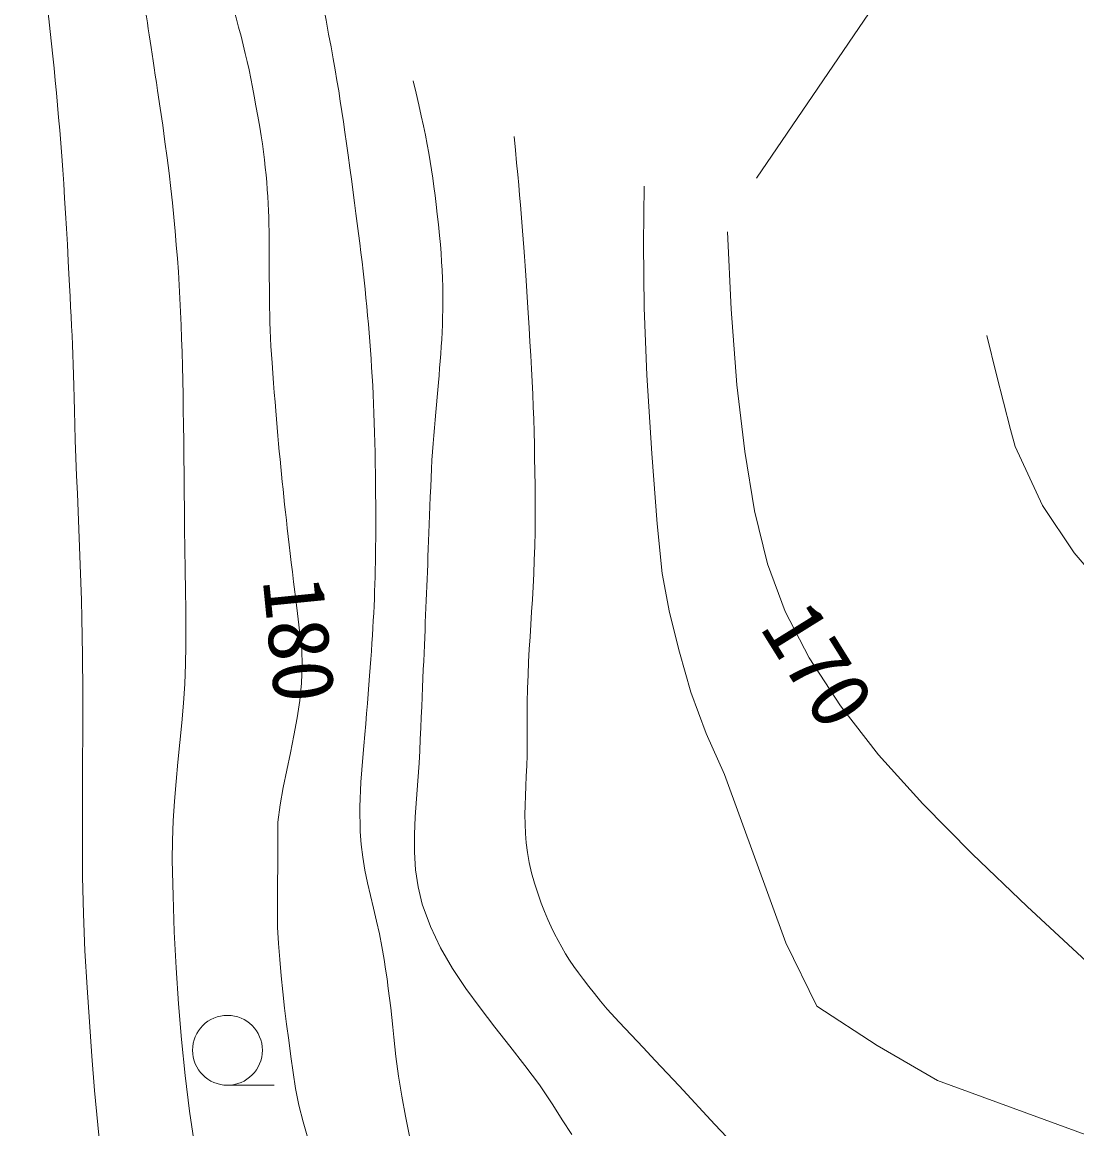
# Model space of a CAD drawing. Units: millimetres, scale not verified. Extents: x 40000 to 680000, y 20000 to 380000.
# Drawn here: x 426979 to 449615, y 315325 to 339080 of the extents above; entities that cross this region are included whole.
import ezdxf
from ezdxf.enums import TextEntityAlignment as Align

# ---------------------------------------------------------------- set-up
doc = ezdxf.new("R2010")
doc.units = ezdxf.units.MM
doc.header["$LTSCALE"] = 1000
doc.layers.add('M-BGD', color=7, linetype='Continuous', lineweight=13)
doc.layers.add('M-STR-HTXT', color=7, linetype='Continuous', lineweight=13)
doc.styles.add('ＭＳ ゴシック', font='')
doc.styles.get('ＭＳ ゴシック').set_extended_font_data('MS Gothic')

msp = doc.modelspace()

# ---------------------------------------------------------------- linework, layer by layer
at = {"layer": 'M-BGD'}
msp.add_line((431385, 316262), (432385, 316262), dxfattribs=at)
for points in [[(443370, 319315), (442053, 322929), (441657, 323813), (441332, 324696), (441088, 325557), (440869, 326409), (440714, 327245), (440608, 328310), (440491, 329824), (440385, 331504), (440326, 332946), (440312, 334331), (440329, 335558)], [(452782, 316351), (451453, 317447), (449916, 318830), (448550, 320096), (447368, 321229), (446307, 322302), (445361, 323354), (444543, 324405), (443871, 325434), (443358, 326429), (442979, 327456), (442700, 328591), (442489, 329864), (442321, 331293), (442194, 332916), (442118, 334576)], [(447682, 332356), (447888, 331510), (448192, 330335), (448292, 329975)], [(428118, 330107), (428133, 329725), (428148, 329343), (428164, 328961), (428180, 328580), (428196, 328198), (428211, 327816), (428226, 327434), (428239, 327052), (428251, 326670), (428262, 326287), (428277, 325494), (428282, 324701), (428280, 323907), (428276, 323114), (428271, 322320), (428271, 321526), (428277, 320733), (428294, 319941), (428325, 319148), (428373, 318357), (428425, 317623), (428478, 316887), (428535, 316151), (428600, 315415), (428675, 314682)], [(448292, 329975), (448880, 328708), (449554, 327686), (450367, 326747), (452066, 325497), (454107, 324279)], [(430483, 326870), (430491, 326478), (430495, 326086), (430494, 325694), (430487, 325302), (430470, 324881), (430442, 324460), (430406, 324039), (430365, 323619), (430323, 323199), (430283, 322778), (430247, 322358), (430219, 321937), (430203, 321516), (430201, 321095), (430217, 320324), (430245, 319553), (430284, 318782), (430336, 318011), (430401, 317241), (430480, 316473), (430574, 315707), (430684, 314943)], [(432979, 325615), (432989, 325272), (432975, 324895), (432937, 324519), (432880, 324145), (432811, 323772), (432735, 323400), (432657, 323027), (432582, 322654), (432518, 322280), (432468, 321905), (432462, 319653)], [(434290, 323299), (434248, 322770), (434228, 322240), (434235, 321709), (434254, 321431), (434289, 321155), (434335, 320879), (434391, 320605), (434453, 320332), (434518, 320059), (434583, 319785), (434645, 319512), (434702, 319237), (434750, 318962), (434780, 318754), (434810, 318547), (434837, 318339), (434864, 318131), (434889, 317923), (434912, 317714), (434935, 317506), (434958, 317297), (434979, 317089), (435000, 316880), (435054, 316455), (435126, 316028), (435207, 315599), (435289, 315170)], [(435502, 323177), (435473, 322793), (435442, 322409), (435415, 322026), (435399, 321644), (435399, 321264), (435423, 320888), (435477, 320517), (435566, 320151), (435740, 319671), (435959, 319212), (436215, 318769), (436500, 318341), (436807, 317922), (437126, 317509), (437449, 317098), (437770, 316685), (438079, 316267), (438368, 315840), (438572, 315521), (438777, 315203)], [(432462, 319653), (432483, 319305), (432510, 318958), (432540, 318611), (432575, 318264), (432613, 317918), (432655, 317571), (432700, 317226), (432747, 316880), (432797, 316536), (432849, 316191), (432917, 315833), (433007, 315479), (433111, 315126)], [(479501, 287996), (475922, 291082), (473095, 293976), (467518, 299561), (461398, 305912), (455804, 311893), (453162, 313742), (451816, 314495), (449874, 315176), (446624, 316362), (445327, 317112), (444035, 317961), (443370, 319315)], [(439534, 317893), (439791, 317619), (440048, 317344), (440306, 317069), (440563, 316795), (440820, 316520), (441077, 316246), (441334, 315971), (441591, 315696), (441848, 315421), (442104, 315146), (442350, 314881), (442596, 314616), (442842, 314351), (443087, 314086), (443333, 313821), (443578, 313556), (443823, 313290), (444069, 313025), (444314, 312760), (445110, 311723)]]:
    msp.add_lwpolyline(points, dxfattribs=at)
msp.add_circle((431385, 317012), 750, dxfattribs=at)
for points, knots in [([(428118, 330107), (428082, 331945), (428047, 332448), (427969, 333947), (427765, 337857), (427544, 339159), (426979, 343921)], [0, 0, 0, 0, 1, 1, 1, 2, 2, 2, 2]), ([(429038, 342258), (429524, 340099), (429612, 339439), (429887, 337616), (430515, 333459), (430406, 331917), (430483, 326870)], [0, 0, 0, 0, 1, 1, 1, 2, 2, 2, 2]), ([(431286, 340144), (431740, 338636), (431853, 338137), (432078, 336823), (432413, 334873), (432197, 333738), (432343, 331766), (432520, 329357), (432626, 328560), (432979, 325615)], [0, 0, 0, 0, 1, 1, 1, 2, 2, 2, 3, 3, 3, 3]), ([(433374, 339793), (433750, 337840), (433834, 337282), (434053, 335660), (434395, 333133), (434537, 331701), (434563, 329150), (434586, 326862), (434527, 326037), (434290, 323299)], [0, 0, 0, 0, 1, 1, 1, 2, 2, 2, 3, 3, 3, 3]), ([(435370, 337823), (435727, 336321), (435803, 335811), (435936, 334502), (436150, 332403), (435827, 331213), (435747, 329105), (435659, 326789), (435627, 326061), (435502, 323177)], [0, 0, 0, 0, 1, 1, 1, 2, 2, 2, 3, 3, 3, 3]), ([(437536, 336627), (437696, 334970), (437732, 334525), (437819, 333174), (437937, 331341), (437989, 330312), (437988, 328475), (437988, 326661), (437797, 325647), (437819, 323833), (437835, 322475), (437597, 321644), (438051, 320363), (438426, 319302), (438755, 318841), (439534, 317893)], [0, 0, 0, 0, 1, 1, 1, 2, 2, 2, 3, 3, 3, 4, 4, 4, 5, 5, 5, 5])]:
    msp.add_open_spline(points, degree=3, knots=knots, dxfattribs=at)
at = {"layer": 'M-STR-HTXT'}
msp.add_line((442743, 335730), (451762, 349007), dxfattribs=at)

# ---------------------------------------------------------------- texts
at = {"layer": 'M-BGD', "style": 'ＭＳ ゴシック'}
for s, rotation, p in [('180', 275.714, (432799, 327168)), ('170', 301.909, (443358, 326429))]:
    msp.add_text(s, height=1320, rotation=rotation, dxfattribs=at).set_placement(p, align=Align.MIDDLE_LEFT)

doc.saveas('drawing.dxf')
